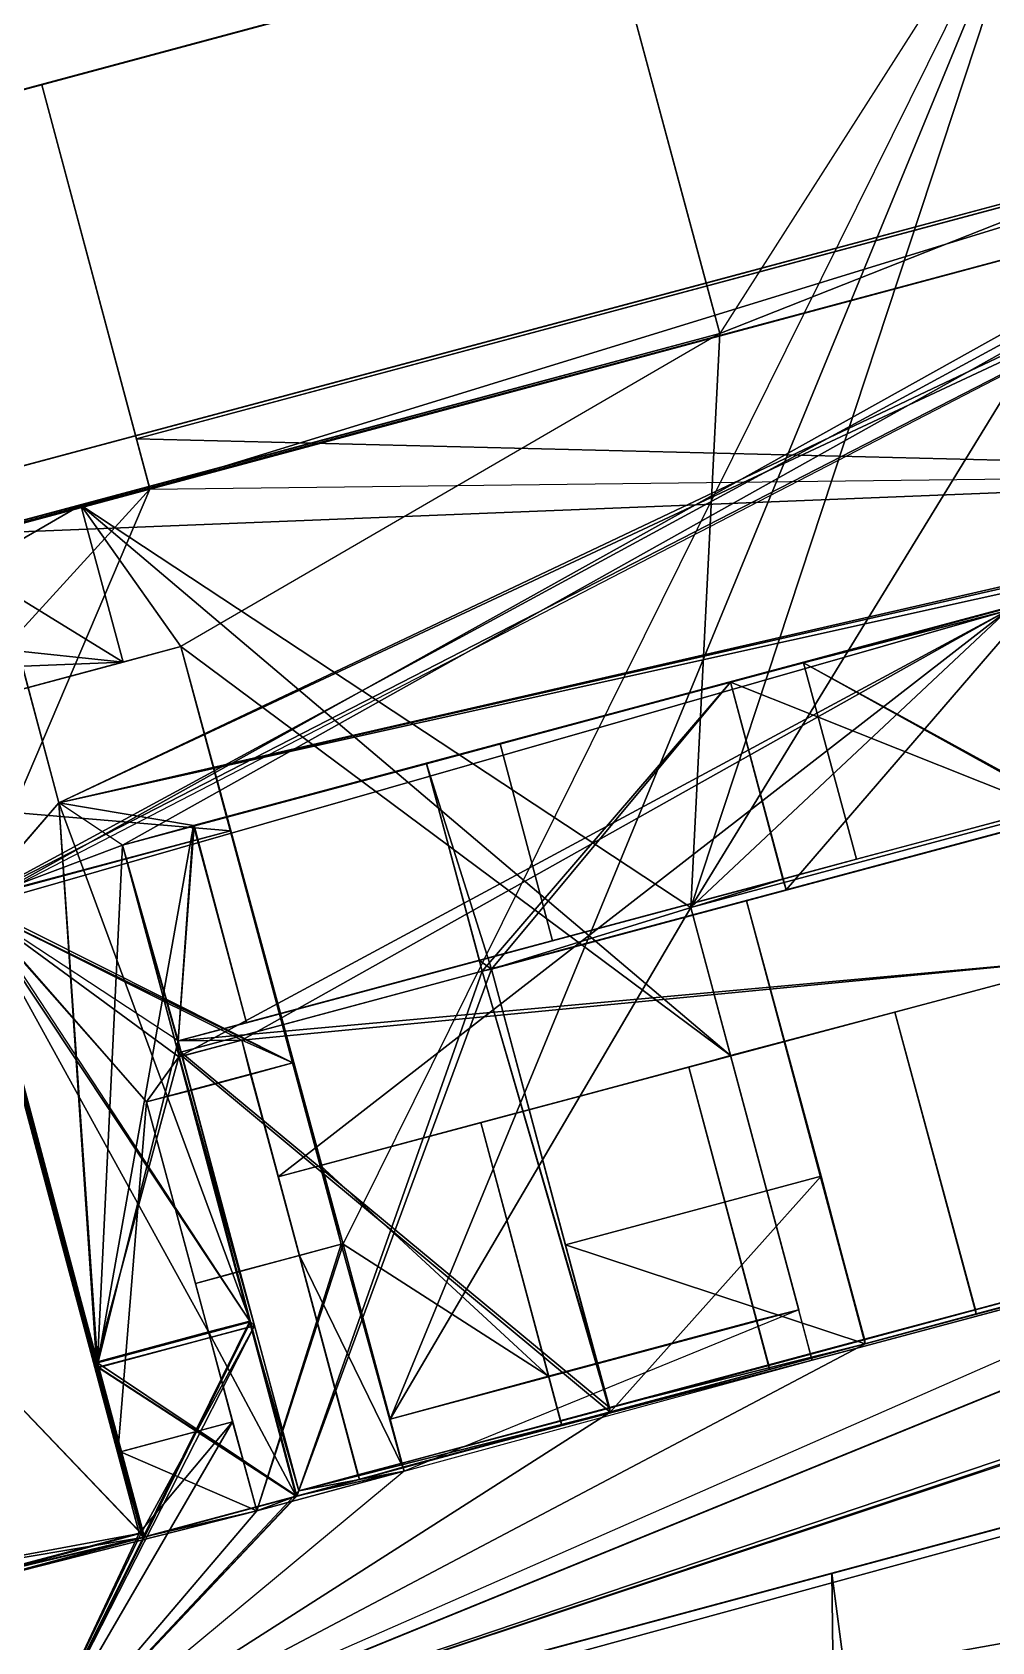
# Model space of a CAD drawing. Header units: metres. Extents: x -3 to 91.7, y -102.4 to -12.1.
# Drawn here: x 28.98 to 43.28, y -50.55 to -26.55 of the extents above; entities that cross this region are included whole.
import ezdxf

# ---------------------------------------------------------------- set-up
doc = ezdxf.new("R2010")
doc.units = ezdxf.units.M

msp = doc.modelspace()

# ---------------------------------------------------------------- linework, layer by layer
at = {"layer": 'THERMAL_ZONE_1', "color": 8}
for points in [[(44.18, -23.28, 8.99), (34.32, -47.23, 8.99), (33.62, -44.62, 8.99)], [(44.18, -23.28, 8.99), (38.8, -39.6, 8.99), (34.32, -47.23, 8.99)], [(39.23, -31.04, 8.99), (37.62, -25.04, 8.99), (44.18, -23.28, 8.99)], [(44.18, -23.28, 8.99), (47.9, -37.16, 8.99), (38.8, -39.6, 8.99)], [(27.49, -34.19, 8.99), (25.89, -28.2, 8.99), (37.62, -25.04, 8.99), (39.23, -31.04, 8.99)], [(31.2, -35.71, 8.99), (29.71, -33.6, 8.99), (39.23, -31.04, 8.99)], [(21.65, -38.27, 8.99), (27.49, -34.19, 8.99), (29.71, -33.6, 8.99)], [(21.65, -38.27, 8.99), (29.71, -33.6, 8.99), (30.34, -35.94, 8.99)], [(31.2, -35.71, 8.99), (30.34, -35.94, 8.99), (29.71, -33.6, 8.99)], [(24.32, -40.5, 8.99), (23.59, -37.75, 8.99), (31.2, -35.71, 8.99), (31.94, -38.46, 8.99)], [(79.76, -35.75, 8.99), (70.35, -41.61, 8.99), (28.76, -52.8, 8.99)], [(33.62, -44.62, 8.99), (33.59, -44.62, 8.99), (31.2, -35.71, 8.99)], [(40.61, -46.35, 8.99), (38.8, -39.6, 8.99), (45.8, -37.72, 8.99), (47.61, -44.48, 8.99)], [(28.06, -39.5, 8.99), (31.94, -38.46, 8.99), (32.87, -41.92, 8.99)], [(28.06, -39.5, 8.99), (32.87, -41.92, 8.99), (30.69, -42.5, 8.99)], [(30.26, -47.73, 8.99), (28.06, -39.5, 8.99), (30.69, -42.5, 8.99)], [(38.8, -39.6, 8.99), (40.41, -45.6, 8.99), (34.32, -47.23, 8.99)], [(31.42, -45.21, 8.99), (30.69, -42.5, 8.99), (32.87, -41.92, 8.99), (33.59, -44.62, 8.99)], [(26.85, -49.93, 8.99), (25.07, -43.28, 8.99), (28.8, -42.28, 8.99), (30.58, -48.93, 8.99)], [(30.26, -47.73, 8.99), (30.69, -42.5, 8.99), (31.97, -47.27, 8.99)], [(32.33, -48.6, 8.99), (31.42, -45.21, 8.99), (33.59, -44.62, 8.99)], [(32.33, -48.6, 8.99), (33.59, -44.62, 8.99), (33.62, -44.62, 8.99)], [(32.33, -48.6, 8.99), (33.62, -44.62, 8.99), (34.53, -48.01, 8.99)], [(34.53, -48.01, 8.99), (34.32, -47.23, 8.99), (40.41, -45.6, 8.99)], [(28.76, -52.8, 8.99), (30.58, -48.93, 8.99), (31.97, -47.27, 8.99)], [(28.76, -52.8, 8.99), (31.97, -47.27, 8.99), (32.33, -48.6, 8.99)], [(30.58, -48.93, 8.99), (30.26, -47.73, 8.99), (31.97, -47.27, 8.99)], [(28.76, -52.8, 8.99), (32.33, -48.6, 8.99), (34.53, -48.01, 8.99)], [(28.76, -52.8, 8.99), (27.91, -49.64, 8.99), (30.58, -48.93, 8.99)]]:
    msp.add_3dface(points, dxfattribs=at)
at = {"layer": 'THERMAL_ZONE_1', "color": 15}
for points in [[(45.58, -28.53, 10.52), (44.18, -23.28, 10.52), (37.62, -25.04, 10.52), (39.03, -30.29, 10.52)], [(39.03, -30.29, 10.52), (37.62, -25.04, 10.52), (25.89, -28.2, 10.52), (27.29, -33.43, 10.52)], [(38.8, -39.6, 10.52), (43.52, -35.17, 10.52), (45.58, -28.53, 10.52)], [(38.8, -39.6, 10.52), (45.58, -28.53, 10.52), (39.23, -31.04, 10.52)], [(45.58, -28.53, 10.52), (39.03, -30.29, 10.52), (39.23, -31.04, 10.52)], [(39.23, -31.04, 10.52), (39.03, -30.29, 10.52), (27.29, -33.43, 10.52), (27.49, -34.19, 10.52)], [(38.8, -39.6, 10.52), (39.23, -31.04, 10.52), (29.71, -33.6, 10.52)], [(30.34, -35.94, 10.52), (29.71, -33.6, 10.52), (27.49, -34.19, 10.52)], [(39.39, -41.81, 10.52), (38.8, -39.6, 10.52), (29.71, -33.6, 10.52)], [(29.71, -33.6, 10.52), (30.34, -35.94, 10.52), (31.2, -35.71, 10.52)], [(39.39, -41.81, 10.52), (29.71, -33.6, 10.52), (31.2, -35.71, 10.52)], [(30.34, -35.94, 10.52), (27.49, -34.19, 10.52), (21.42, -35, 10.52)], [(30.34, -35.94, 10.52), (21.42, -35, 10.52), (21.13, -36.31, 10.52)], [(38.8, -39.6, 10.52), (44.32, -38.12, 10.52), (43.52, -35.17, 10.52)], [(31.94, -38.46, 10.52), (31.2, -35.71, 10.52), (23.59, -37.75, 10.52)], [(39.39, -41.81, 10.52), (31.2, -35.71, 10.52), (33.28, -43.45, 10.52)], [(30.34, -35.94, 10.52), (21.13, -36.31, 10.52), (21.65, -38.27, 10.52)], [(28.76, -52.8, 10.52), (70.35, -41.61, 10.52), (79.73, -35.84, 10.52)], [(31.94, -38.46, 10.52), (23.59, -37.75, 10.52), (24.32, -40.48, 10.52)], [(44.91, -40.34, 10.52), (44.32, -38.12, 10.52), (38.8, -39.6, 10.52), (39.39, -41.81, 10.52)], [(31.94, -38.46, 10.52), (24.32, -40.48, 10.52), (24.34, -40.49, 10.52)], [(32.87, -41.92, 10.52), (31.94, -38.46, 10.52), (28.06, -39.5, 10.52)], [(32.87, -41.92, 10.52), (28.06, -39.5, 10.52), (28.12, -39.59, 10.52)], [(28.12, -39.59, 10.52), (29.94, -46.38, 10.52), (31.61, -45.93, 10.52)], [(28.12, -39.59, 10.52), (31.61, -45.93, 10.52), (30.69, -42.5, 10.52)], [(28.12, -39.59, 10.52), (30.69, -42.5, 10.52), (31.17, -41.83, 10.52)], [(28.12, -39.59, 10.52), (31.17, -41.83, 10.52), (32.11, -41.58, 10.52)], [(32.11, -41.58, 10.52), (32.87, -41.92, 10.52), (28.12, -39.59, 10.52)], [(46.12, -44.84, 10.52), (44.91, -40.34, 10.52), (41.84, -41.16, 10.52), (43.05, -45.66, 10.52)], [(43.05, -45.66, 10.52), (41.84, -41.16, 10.52), (39.39, -41.81, 10.52), (40.6, -46.32, 10.52)], [(59.93, -41.18, 10.52), (58.32, -41.61, 10.52), (40.61, -46.35, 10.52)], [(32.24, -42.09, 10.52), (32.11, -41.58, 10.52), (31.17, -41.83, 10.52), (31.31, -42.34, 10.52)], [(32.11, -41.58, 10.52), (32.24, -42.09, 10.52), (32.87, -41.92, 10.52)], [(30.69, -42.5, 10.52), (31.31, -42.34, 10.52), (31.17, -41.83, 10.52)], [(33.28, -43.45, 10.52), (32.87, -41.92, 10.52), (32.24, -42.09, 10.52), (32.65, -43.62, 10.52)], [(39.78, -45.76, 10.52), (38.77, -41.98, 10.52), (35.67, -42.81, 10.52), (36.68, -46.59, 10.52)], [(40.41, -45.6, 10.52), (39.39, -41.81, 10.52), (38.77, -41.98, 10.52), (39.78, -45.76, 10.52)], [(32.97, -44.79, 10.52), (32.24, -42.09, 10.52), (31.31, -42.34, 10.52), (32.03, -45.04, 10.52)], [(30.58, -48.93, 10.52), (28.8, -42.28, 10.52), (25.21, -43.24, 10.52), (26.99, -49.89, 10.52)], [(30.3, -47.72, 10.52), (28.84, -42.27, 10.52), (28.8, -42.28, 10.52), (30.26, -47.73, 10.52)], [(32.03, -45.04, 10.52), (31.31, -42.34, 10.52), (30.69, -42.5, 10.52), (31.42, -45.21, 10.52)], [(36.68, -46.59, 10.52), (35.67, -42.81, 10.52), (33.28, -43.45, 10.52)], [(33.59, -44.62, 10.52), (33.28, -43.45, 10.52), (32.65, -43.62, 10.52), (32.97, -44.79, 10.52)], [(33.28, -43.45, 10.52), (33.59, -44.62, 10.52), (33.62, -44.62, 10.52)], [(36.68, -46.59, 10.52), (33.28, -43.45, 10.52), (33.62, -44.62, 10.52)], [(34.51, -47.95, 10.52), (33.59, -44.62, 10.52), (32.97, -44.79, 10.52)], [(34.51, -47.95, 10.52), (33.62, -44.62, 10.52), (33.59, -44.62, 10.52)], [(36.68, -46.59, 10.52), (33.62, -44.62, 10.52), (34.32, -47.23, 10.52)], [(47.61, -44.48, 10.52), (47.6, -44.44, 10.52), (40.6, -46.32, 10.52), (40.61, -46.35, 10.52)], [(33.86, -48.13, 10.52), (32.97, -44.79, 10.52), (32.03, -45.04, 10.52), (32.92, -48.38, 10.52)], [(34.51, -47.95, 10.52), (32.97, -44.79, 10.52), (33.86, -48.13, 10.52)], [(32.23, -45.77, 10.52), (32.03, -45.04, 10.52), (31.42, -45.21, 10.52), (31.61, -45.93, 10.52)], [(40.6, -46.32, 10.52), (40.41, -45.6, 10.52), (39.78, -45.76, 10.52), (39.97, -46.49, 10.52)], [(32.92, -48.38, 10.52), (32.23, -45.77, 10.52), (31.61, -45.93, 10.52)], [(39.97, -46.49, 10.52), (39.78, -45.76, 10.52), (36.68, -46.59, 10.52), (36.88, -47.32, 10.52)], [(31.97, -47.27, 10.52), (31.61, -45.93, 10.52), (29.94, -46.38, 10.52), (30.3, -47.72, 10.52)], [(32.92, -48.38, 10.52), (31.61, -45.93, 10.52), (32.33, -48.6, 10.52)], [(40.61, -46.35, 10.52), (40.6, -46.32, 10.52), (34.51, -47.95, 10.52)], [(40.61, -46.35, 10.52), (34.51, -47.95, 10.52), (34.53, -48.01, 10.52)], [(36.88, -47.32, 10.52), (36.68, -46.59, 10.52), (34.32, -47.23, 10.52), (34.51, -47.95, 10.52)], [(32.33, -48.6, 10.52), (31.97, -47.27, 10.52), (30.3, -47.72, 10.52)], [(30.64, -48.99, 10.52), (30.3, -47.72, 10.52), (30.26, -47.73, 10.52)], [(30.64, -48.99, 10.52), (30.26, -47.73, 10.52), (30.58, -48.93, 10.52)], [(32.33, -48.6, 10.52), (30.3, -47.72, 10.52), (30.64, -48.99, 10.52)], [(34.53, -48.01, 10.52), (32.92, -48.38, 10.52), (32.33, -48.6, 10.52)], [(34.53, -48.01, 10.52), (33.86, -48.13, 10.52), (32.92, -48.38, 10.52)], [(34.53, -48.01, 10.52), (34.51, -47.95, 10.52), (33.86, -48.13, 10.52)], [(32.33, -48.6, 10.52), (30.64, -48.99, 10.52), (27.93, -49.72, 10.52)], [(32.33, -48.6, 10.52), (27.93, -49.72, 10.52), (28.76, -52.8, 10.52)], [(30.64, -48.99, 10.52), (30.58, -48.93, 10.52), (27.91, -49.64, 10.52)], [(30.64, -48.99, 10.52), (27.91, -49.64, 10.52), (27.93, -49.72, 10.52)]]:
    msp.add_3dface(points, dxfattribs=at)
at = {"layer": 'THERMAL_ZONE_1', "color": 43}
for points in [[(37.62, -25.04, 10.52), (37.62, -25.04, 8.99), (25.89, -28.2, 8.99), (25.89, -28.2, 10.52)], [(28.76, -52.8, 10.52), (28.76, -52.8, 8.99), (70.35, -41.61, 8.99), (70.35, -41.61, 10.52)]]:
    msp.add_3dface(points, dxfattribs=at)
at = {"layer": 'THERMAL_ZONE_3', "color": 43}
for points in [[(48.72, -22.06, 15.09), (48.72, -22.06, 13.56), (15.32, -31.04, 13.56), (15.32, -31.04, 15.09)], [(28.73, -52.81, 15.09), (28.73, -52.81, 13.56), (70.35, -41.61, 13.56), (70.35, -41.61, 15.09)]]:
    msp.add_3dface(points, dxfattribs=at)
at = {"layer": 'THERMAL_ZONE_3', "color": 8}
for points in [[(16.72, -36.26, 13.56), (15.32, -31.04, 13.56), (48.72, -22.06, 13.56), (50.13, -27.31, 13.56)], [(28.12, -39.59, 13.56), (16.72, -36.26, 13.56), (50.13, -27.31, 13.56)], [(28.12, -39.59, 13.56), (50.13, -27.31, 13.56), (43.52, -35.17, 13.56)], [(28.12, -39.59, 13.56), (43.52, -35.17, 13.56), (31.17, -41.83, 13.56)], [(43.52, -35.17, 13.56), (32.11, -41.58, 13.56), (31.17, -41.83, 13.56)], [(43.52, -35.17, 13.56), (32.65, -43.62, 13.56), (32.11, -41.58, 13.56)], [(43.52, -35.17, 13.56), (44.91, -40.34, 13.56), (32.65, -43.62, 13.56)], [(79.73, -35.84, 13.56), (70.35, -41.61, 13.56), (28.73, -52.81, 13.56)], [(31.17, -41.83, 13.56), (29.94, -46.38, 13.56), (28.12, -39.59, 13.56)], [(43.05, -45.66, 13.56), (41.84, -41.16, 13.56), (44.91, -40.34, 13.56), (46.12, -44.84, 13.56)], [(39.97, -46.49, 13.56), (38.77, -41.98, 13.56), (41.84, -41.16, 13.56), (43.05, -45.66, 13.56)], [(30.64, -48.99, 13.56), (52.32, -43.18, 13.56), (59.13, -41.36, 13.56)], [(32.92, -48.38, 13.56), (31.17, -41.83, 13.56), (32.11, -41.58, 13.56), (33.86, -48.13, 13.56)], [(31.17, -41.83, 13.56), (32.23, -45.77, 13.56), (29.94, -46.38, 13.56)], [(36.88, -47.32, 13.56), (35.67, -42.81, 13.56), (38.77, -41.98, 13.56), (39.97, -46.49, 13.56)], [(27.01, -49.96, 13.56), (25.21, -43.24, 13.56), (28.84, -42.27, 13.56), (30.64, -48.99, 13.56)], [(33.86, -48.13, 13.56), (32.65, -43.62, 13.56), (35.67, -42.81, 13.56), (36.88, -47.32, 13.56)], [(30.64, -48.99, 13.56), (48.37, -44.24, 13.56), (52.32, -43.18, 13.56)], [(30.64, -48.99, 13.56), (32.92, -48.38, 13.56), (48.37, -44.24, 13.56)], [(30.64, -48.99, 13.56), (29.94, -46.38, 13.56), (32.23, -45.77, 13.56)], [(30.64, -48.99, 13.56), (32.23, -45.77, 13.56), (32.92, -48.38, 13.56)], [(28.73, -52.81, 13.56), (27.9, -49.72, 13.56), (30.64, -48.99, 13.56)]]:
    msp.add_3dface(points, dxfattribs=at)
at = {"layer": 'THERMAL_ZONE_3', "color": 15}
for points in [[(50.13, -27.31, 15.09), (48.72, -22.06, 15.09), (26.69, -27.98, 15.09), (28.09, -33.22, 15.09)], [(50.34, -28.1, 15.09), (50.13, -27.31, 15.09), (28.09, -33.22, 15.09), (28.3, -34, 15.09)], [(50.34, -28.1, 15.09), (29.38, -38.04, 15.09), (28.09, -39.53, 15.09)], [(50.34, -28.1, 15.09), (28.09, -39.53, 15.09), (28.12, -39.59, 15.09)], [(50.34, -28.1, 15.09), (28.3, -34, 15.09), (29.38, -38.04, 15.09)], [(28.09, -39.53, 15.09), (29.38, -38.04, 15.09), (28.09, -33.22, 15.09)], [(43.52, -35.17, 15.09), (45.06, -34.72, 15.09), (40.48, -35.95, 15.09)], [(44.3, -38.07, 15.09), (43.52, -35.17, 15.09), (40.48, -35.95, 15.09)], [(41.27, -38.88, 15.09), (40.48, -35.95, 15.09), (35.96, -37.16, 15.09), (36.74, -40.1, 15.09)], [(44.3, -38.07, 15.09), (40.48, -35.95, 15.09), (41.27, -38.88, 15.09)], [(36.74, -40.1, 15.09), (35.96, -37.16, 15.09), (31.39, -38.38, 15.09), (32.18, -41.32, 15.09)], [(44.91, -40.34, 15.09), (44.3, -38.07, 15.09), (31.16, -41.59, 15.09)], [(31.16, -41.59, 15.09), (32.18, -41.32, 15.09), (31.39, -38.38, 15.09)], [(28.12, -39.59, 15.09), (29.94, -46.38, 15.09), (32.23, -45.77, 15.09)], [(28.12, -39.59, 15.09), (32.23, -45.77, 15.09), (31.17, -41.83, 15.09)], [(28.12, -39.59, 15.09), (31.17, -41.83, 15.09), (31.16, -41.59, 15.09)], [(44.91, -40.34, 15.09), (31.16, -41.59, 15.09), (32.11, -41.58, 15.09)], [(44.91, -40.34, 15.09), (32.11, -41.58, 15.09), (32.65, -43.62, 15.09)], [(46.1, -44.78, 15.09), (44.91, -40.34, 15.09), (41.84, -41.16, 15.09), (43.04, -45.6, 15.09)], [(43.04, -45.6, 15.09), (41.84, -41.16, 15.09), (38.77, -41.98, 15.09), (39.96, -46.43, 15.09)], [(28.75, -52.8, 15.09), (70.35, -41.61, 15.09), (52.32, -43.18, 15.09)], [(31.16, -41.59, 15.09), (31.22, -41.82, 15.09), (32.11, -41.58, 15.09)], [(31.17, -41.83, 15.09), (31.22, -41.82, 15.09), (31.16, -41.59, 15.09)], [(33.84, -48.06, 15.09), (32.11, -41.58, 15.09), (31.22, -41.82, 15.09), (32.96, -48.3, 15.09)], [(32.3, -45.84, 15.09), (31.22, -41.82, 15.09), (31.17, -41.83, 15.09)], [(32.3, -45.84, 15.09), (31.17, -41.83, 15.09), (32.23, -45.77, 15.09)], [(39.96, -46.43, 15.09), (38.77, -41.98, 15.09), (35.67, -42.81, 15.09), (36.86, -47.26, 15.09)], [(30.61, -48.93, 15.09), (28.82, -42.27, 15.09), (25.21, -43.24, 15.09), (27, -49.9, 15.09)], [(36.86, -47.26, 15.09), (35.67, -42.81, 15.09), (32.65, -43.62, 15.09), (33.84, -48.06, 15.09)], [(52.32, -43.18, 15.09), (32.92, -48.38, 15.09), (28.75, -52.8, 15.09)], [(52.32, -43.18, 15.09), (48.37, -44.24, 15.09), (32.92, -48.38, 15.09)], [(46.12, -44.84, 15.09), (46.1, -44.78, 15.09), (43.04, -45.6, 15.09), (43.05, -45.66, 15.09)], [(43.05, -45.66, 15.09), (43.04, -45.6, 15.09), (39.96, -46.43, 15.09), (39.97, -46.49, 15.09)], [(32.25, -45.85, 15.09), (32.23, -45.77, 15.09), (29.94, -46.38, 15.09), (29.97, -46.46, 15.09)], [(32.92, -48.38, 15.09), (32.25, -45.85, 15.09), (29.97, -46.46, 15.09)], [(32.3, -45.84, 15.09), (32.23, -45.77, 15.09), (32.25, -45.85, 15.09)], [(32.96, -48.3, 15.09), (32.3, -45.84, 15.09), (32.25, -45.85, 15.09)], [(32.96, -48.3, 15.09), (32.25, -45.85, 15.09), (32.92, -48.38, 15.09)], [(30.64, -48.99, 15.09), (29.97, -46.46, 15.09), (29.95, -46.46, 15.09)], [(30.64, -48.99, 15.09), (29.95, -46.46, 15.09), (30.61, -48.93, 15.09)], [(32.92, -48.38, 15.09), (29.97, -46.46, 15.09), (30.64, -48.99, 15.09)], [(39.97, -46.49, 15.09), (39.96, -46.43, 15.09), (36.86, -47.26, 15.09), (36.88, -47.32, 15.09)], [(36.88, -47.32, 15.09), (36.86, -47.26, 15.09), (33.84, -48.06, 15.09), (33.86, -48.13, 15.09)], [(33.86, -48.13, 15.09), (32.96, -48.3, 15.09), (32.92, -48.38, 15.09)], [(33.86, -48.13, 15.09), (33.84, -48.06, 15.09), (32.96, -48.3, 15.09)], [(32.92, -48.38, 15.09), (30.64, -48.99, 15.09), (27.93, -49.72, 15.09)], [(32.92, -48.38, 15.09), (27.93, -49.72, 15.09), (28.75, -52.8, 15.09)], [(30.64, -48.99, 15.09), (30.61, -48.93, 15.09), (27.91, -49.65, 15.09)], [(30.64, -48.99, 15.09), (27.91, -49.65, 15.09), (27.93, -49.72, 15.09)]]:
    msp.add_3dface(points, dxfattribs=at)
at = {"layer": 'THERMAL_ZONE_5', "color": 43}
msp.add_3dface([(49.37, -21.88, 19.66), (49.37, -21.88, 18.14), (26.69, -27.98, 18.14), (26.69, -27.98, 19.66)], dxfattribs=at)
at = {"layer": 'THERMAL_ZONE_5', "color": 8}
for points in [[(28.3, -34, 18.14), (26.69, -27.98, 18.14), (49.37, -21.88, 18.14), (50.99, -27.92, 18.14)], [(26.69, -27.98, 18.14), (29.38, -38.04, 18.14), (28.09, -39.53, 18.14)], [(29.38, -38.04, 18.14), (28.3, -34, 18.14), (50.99, -27.92, 18.14)], [(29.38, -38.04, 18.14), (50.99, -27.92, 18.14), (52.29, -32.78, 18.14)], [(29.38, -38.04, 18.14), (52.29, -32.78, 18.14), (51.06, -33.11, 18.14)], [(29.38, -38.04, 18.14), (51.06, -33.11, 18.14), (48.51, -33.79, 18.14)], [(29.38, -38.04, 18.14), (48.51, -33.79, 18.14), (31.39, -38.38, 18.14)], [(41.27, -38.88, 18.14), (40.48, -35.95, 18.14), (45.06, -34.72, 18.14), (45.85, -37.66, 18.14)], [(36.74, -40.1, 18.14), (35.96, -37.16, 18.14), (40.48, -35.95, 18.14), (41.27, -38.88, 18.14)], [(76.5, -36.64, 18.14), (70.35, -41.61, 18.14), (28.75, -52.8, 18.14)], [(32.18, -41.32, 18.14), (31.39, -38.38, 18.14), (35.96, -37.16, 18.14), (36.74, -40.1, 18.14)], [(29.95, -46.46, 18.14), (28.09, -39.53, 18.14), (29.38, -38.04, 18.14)], [(31.39, -38.38, 18.14), (29.95, -46.46, 18.14), (29.38, -38.04, 18.14)], [(32.96, -48.3, 18.14), (31.16, -41.59, 18.14), (44.33, -38.06, 18.14), (46.12, -44.77, 18.14)], [(31.39, -38.38, 18.14), (31.16, -41.59, 18.14), (29.95, -46.46, 18.14)], [(31.39, -38.38, 18.14), (32.18, -41.32, 18.14), (31.16, -41.59, 18.14)], [(26.59, -53.59, 18.14), (26.56, -53.39, 18.14), (70.35, -41.61, 18.14)], [(26.59, -53.59, 18.14), (70.35, -41.61, 18.14), (61.34, -47.37, 18.14)], [(31.16, -41.59, 18.14), (32.3, -45.84, 18.14), (29.95, -46.46, 18.14)], [(26.9, -49.92, 18.14), (25.11, -43.22, 18.14), (28.81, -42.22, 18.14), (30.61, -48.93, 18.14)], [(28.75, -52.8, 18.14), (32.96, -48.3, 18.14), (48.38, -44.17, 18.14)], [(28.75, -52.8, 18.14), (30.61, -48.93, 18.14), (32.3, -45.84, 18.14)], [(28.75, -52.8, 18.14), (32.3, -45.84, 18.14), (32.96, -48.3, 18.14)], [(30.61, -48.93, 18.14), (29.95, -46.46, 18.14), (32.3, -45.84, 18.14)], [(29.49, -75.77, 18.14), (26.59, -53.59, 18.14), (61.34, -47.37, 18.14)], [(61.34, -47.37, 18.14), (41.23, -75.76, 18.14), (29.49, -75.77, 18.14)], [(61.34, -47.37, 18.14), (64.67, -72.68, 18.14), (41.23, -75.76, 18.14)], [(28.75, -52.8, 18.14), (27.91, -49.65, 18.14), (30.61, -48.93, 18.14)]]:
    msp.add_3dface(points, dxfattribs=at)
at = {"layer": 'THERMAL_ZONE_5', "color": 15}
for points in [[(50.79, -27.18, 19.66), (49.37, -21.88, 19.66), (29.13, -27.33, 19.66), (30.54, -32.61, 19.66)], [(30.74, -33.35, 19.66), (29.13, -27.33, 19.66), (26.69, -27.98, 19.66), (28.3, -34, 19.66)], [(50.99, -27.92, 19.66), (50.79, -27.18, 19.66), (30.54, -32.61, 19.66), (30.74, -33.35, 19.66)], [(51.06, -33.11, 19.66), (50.99, -27.92, 19.66), (28.31, -34.02, 19.66)], [(51.06, -33.11, 19.66), (28.31, -34.02, 19.66), (29.38, -38.04, 19.66)], [(28.12, -39.5, 19.66), (29.38, -38.04, 19.66), (28.31, -34.02, 19.66)], [(44.33, -38.06, 19.66), (43.93, -35.03, 19.66), (40.48, -35.95, 19.66)], [(41.27, -38.88, 19.66), (40.48, -35.95, 19.66), (39.39, -36.24, 19.66), (40.17, -39.18, 19.66)], [(44.33, -38.06, 19.66), (40.48, -35.95, 19.66), (41.27, -38.88, 19.66)], [(40.17, -39.18, 19.66), (39.39, -36.24, 19.66), (35.96, -37.16, 19.66), (36.74, -40.1, 19.66)], [(28.75, -52.8, 19.66), (70.35, -41.61, 19.66), (76.5, -36.64, 19.66)], [(36.74, -40.1, 19.66), (35.96, -37.16, 19.66), (34.86, -37.46, 19.66), (35.65, -40.39, 19.66)], [(35.65, -40.39, 19.66), (34.86, -37.46, 19.66), (31.4, -38.38, 19.66), (32.18, -41.32, 19.66)], [(29.38, -38.04, 19.66), (28.12, -39.5, 19.66), (29.96, -46.39, 19.66)], [(29.38, -38.04, 19.66), (29.96, -46.39, 19.66), (32.24, -45.78, 19.66)], [(29.38, -38.04, 19.66), (32.24, -45.78, 19.66), (30.33, -38.67, 19.66)], [(44.37, -38.23, 19.66), (44.33, -38.06, 19.66), (40.17, -39.18, 19.66), (40.22, -39.34, 19.66)], [(31.16, -41.59, 19.66), (31.4, -38.38, 19.66), (30.33, -38.67, 19.66)], [(31.16, -41.59, 19.66), (32.18, -41.32, 19.66), (31.4, -38.38, 19.66)], [(46.12, -44.77, 19.66), (44.37, -38.23, 19.66), (39.63, -39.5, 19.66), (41.39, -46.04, 19.66)], [(31.2, -41.76, 19.66), (31.16, -41.59, 19.66), (30.33, -38.67, 19.66)], [(31.2, -41.76, 19.66), (30.33, -38.67, 19.66), (31.16, -41.77, 19.66)], [(35.83, -40.52, 19.66), (40.17, -39.18, 19.66), (35.65, -40.39, 19.66)], [(35.83, -40.52, 19.66), (40.22, -39.34, 19.66), (40.17, -39.18, 19.66)], [(40.74, -43.61, 19.66), (39.63, -39.5, 19.66), (35.83, -40.52, 19.66), (36.93, -44.63, 19.66)], [(35.69, -40.55, 19.66), (35.65, -40.39, 19.66), (31.16, -41.59, 19.66), (31.2, -41.76, 19.66)], [(37.59, -47.06, 19.66), (35.69, -40.55, 19.66), (31.2, -41.76, 19.66)], [(35.83, -40.52, 19.66), (35.65, -40.39, 19.66), (35.69, -40.55, 19.66)], [(37.59, -47.06, 19.66), (35.83, -40.52, 19.66), (35.69, -40.55, 19.66)], [(32.3, -45.84, 19.66), (31.2, -41.76, 19.66), (31.16, -41.77, 19.66)], [(37.59, -47.06, 19.66), (31.2, -41.76, 19.66), (32.96, -48.3, 19.66)], [(32.3, -45.84, 19.66), (31.16, -41.77, 19.66), (32.24, -45.78, 19.66)], [(30.61, -48.93, 19.66), (28.81, -42.23, 19.66), (25.14, -43.21, 19.66)], [(29.96, -46.39, 19.66), (28.84, -42.22, 19.66), (28.81, -42.23, 19.66)], [(29.96, -46.39, 19.66), (28.81, -42.23, 19.66), (29.95, -46.46, 19.66)], [(52.26, -43.2, 19.66), (48.38, -44.24, 19.66), (41.4, -46.11, 19.66)], [(30.61, -48.93, 19.66), (25.14, -43.21, 19.66), (26.86, -49.63, 19.66)], [(41.39, -46.04, 19.66), (40.74, -43.61, 19.66), (36.93, -44.63, 19.66), (37.59, -47.06, 19.66)], [(46.15, -44.84, 19.66), (46.13, -44.77, 19.66), (41.39, -46.04, 19.66), (41.4, -46.11, 19.66)], [(32.25, -45.85, 19.66), (32.24, -45.78, 19.66), (29.96, -46.39, 19.66), (29.98, -46.46, 19.66)], [(32.93, -48.38, 19.66), (32.25, -45.85, 19.66), (29.98, -46.46, 19.66)], [(32.3, -45.84, 19.66), (32.24, -45.78, 19.66), (32.25, -45.85, 19.66)], [(32.96, -48.3, 19.66), (32.3, -45.84, 19.66), (32.25, -45.85, 19.66)], [(32.96, -48.3, 19.66), (32.25, -45.85, 19.66), (32.93, -48.38, 19.66)], [(41.4, -46.11, 19.66), (41.39, -46.04, 19.66), (37.59, -47.06, 19.66)], [(41.4, -46.11, 19.66), (37.59, -47.06, 19.66), (37.6, -47.13, 19.66)], [(56.82, -73.71, 19.66), (53.2, -46.22, 19.66), (40.9, -49.53, 19.66), (44.29, -75.36, 19.66)], [(29.98, -46.46, 19.66), (29.96, -46.39, 19.66), (29.95, -46.46, 19.66)], [(30.66, -48.99, 19.66), (29.98, -46.46, 19.66), (29.95, -46.46, 19.66)], [(30.66, -48.99, 19.66), (29.95, -46.46, 19.66), (30.61, -48.93, 19.66)], [(32.93, -48.38, 19.66), (29.98, -46.46, 19.66), (30.66, -48.99, 19.66)], [(37.6, -47.13, 19.66), (32.96, -48.3, 19.66), (32.93, -48.38, 19.66)], [(37.6, -47.13, 19.66), (37.59, -47.06, 19.66), (32.96, -48.3, 19.66)], [(32.93, -48.38, 19.66), (30.66, -48.99, 19.66), (28.75, -52.8, 19.66)], [(30.61, -48.93, 19.66), (26.86, -49.63, 19.66), (26.94, -49.91, 19.66)], [(30.66, -48.99, 19.66), (30.61, -48.93, 19.66), (27.91, -49.65, 19.66)], [(30.66, -48.99, 19.66), (27.91, -49.65, 19.66), (27.93, -49.72, 19.66)], [(30.66, -48.99, 19.66), (27.93, -49.72, 19.66), (28.75, -52.8, 19.66)], [(41.23, -75.76, 19.66), (40.9, -49.53, 19.66), (26.56, -53.39, 19.66)], [(41.23, -75.76, 19.66), (44.29, -75.36, 19.66), (40.9, -49.53, 19.66)]]:
    msp.add_3dface(points, dxfattribs=at)
at = {"layer": 'THERMAL_ZONE_6', "color": 43}
for points in [[(49.46, -21.86, 24.23), (49.46, -21.86, 22.71), (29.13, -27.33, 22.71), (29.13, -27.33, 24.23)], [(29.13, -27.33, 24.23), (29.13, -27.33, 22.71), (25.14, -28.4, 22.71), (25.14, -28.4, 24.23)], [(40.9, -49.53, 24.23), (28.71, -52.81, 24.23), (28.71, -52.81, 22.71), (40.9, -49.53, 22.71)], [(40.9, -49.53, 24.23), (40.9, -49.53, 22.71), (44.34, -75.76, 22.71), (44.34, -75.76, 24.23)]]:
    msp.add_3dface(points, dxfattribs=at)
at = {"layer": 'THERMAL_ZONE_6', "color": 8}
for points in [[(30.54, -32.61, 22.71), (29.13, -27.33, 22.71), (49.46, -21.86, 22.71), (50.88, -27.16, 22.71)], [(26.76, -34.43, 22.71), (25.14, -28.4, 22.71), (29.13, -27.33, 22.71), (30.74, -33.36, 22.71)], [(28.12, -39.5, 22.71), (30.74, -33.36, 22.71), (50.88, -27.16, 22.71)], [(28.12, -39.5, 22.71), (50.88, -27.16, 22.71), (30.33, -38.67, 22.71)], [(50.88, -27.16, 22.71), (48.54, -33.79, 22.71), (30.33, -38.67, 22.71)], [(30.74, -33.36, 22.71), (30.54, -32.61, 22.71), (50.88, -27.16, 22.71)], [(28.12, -39.5, 22.71), (22.83, -35.48, 22.71), (30.74, -33.36, 22.71)], [(40.22, -39.34, 22.71), (39.39, -36.24, 22.71), (43.93, -35.03, 22.71)], [(40.22, -39.34, 22.71), (43.93, -35.03, 22.71), (44.76, -38.12, 22.71)], [(79.74, -35.84, 22.71), (70.35, -41.61, 22.71), (28.71, -52.81, 22.71)], [(35.69, -40.55, 22.71), (34.86, -37.46, 22.71), (39.39, -36.24, 22.71)], [(35.69, -40.55, 22.71), (39.39, -36.24, 22.71), (40.22, -39.34, 22.71)], [(31.16, -41.77, 22.71), (30.33, -38.67, 22.71), (34.86, -37.46, 22.71), (35.69, -40.55, 22.71)], [(40.22, -39.34, 22.71), (44.76, -38.12, 22.71), (44.38, -38.23, 22.71)], [(41.4, -46.11, 22.71), (39.63, -39.5, 22.71), (44.38, -38.23, 22.71), (46.15, -44.84, 22.71)], [(29.96, -46.39, 22.71), (28.12, -39.5, 22.71), (30.33, -38.67, 22.71)], [(30.33, -38.67, 22.71), (32.24, -45.78, 22.71), (29.96, -46.39, 22.71)], [(35.69, -40.55, 22.71), (40.22, -39.34, 22.71), (35.83, -40.52, 22.71)], [(36.93, -44.63, 22.71), (35.83, -40.52, 22.71), (39.63, -39.5, 22.71), (40.74, -43.61, 22.71)], [(32.93, -48.38, 22.71), (31.16, -41.77, 22.71), (35.69, -40.55, 22.71)], [(32.93, -48.38, 22.71), (35.69, -40.55, 22.71), (35.83, -40.52, 22.71)], [(32.93, -48.38, 22.71), (35.83, -40.52, 22.71), (37.6, -47.13, 22.71)], [(26.96, -49.98, 22.71), (28.84, -42.22, 22.71), (30.66, -48.99, 22.71)], [(37.6, -47.13, 22.71), (36.93, -44.63, 22.71), (40.74, -43.61, 22.71)], [(37.6, -47.13, 22.71), (40.74, -43.61, 22.71), (41.4, -46.11, 22.71)], [(30.66, -48.99, 22.71), (41.4, -46.11, 22.71), (48.38, -44.24, 22.71)], [(30.66, -48.99, 22.71), (29.96, -46.39, 22.71), (32.24, -45.78, 22.71)], [(30.66, -48.99, 22.71), (32.24, -45.78, 22.71), (32.93, -48.38, 22.71)], [(30.66, -48.99, 22.71), (37.6, -47.13, 22.71), (41.4, -46.11, 22.71)], [(44.34, -75.76, 22.71), (40.9, -49.53, 22.71), (53.2, -46.22, 22.71), (57.09, -75.75, 22.71)], [(30.66, -48.99, 22.71), (32.93, -48.38, 22.71), (37.6, -47.13, 22.71)], [(28.71, -52.81, 22.71), (27.88, -49.73, 22.71), (30.66, -48.99, 22.71)]]:
    msp.add_3dface(points, dxfattribs=at)
at = {"layer": 'THERMAL_ZONE_6', "color": 15}
for points in [[(50.88, -27.16, 24.23), (49.46, -21.86, 24.23), (29.13, -27.33, 24.23), (30.54, -32.61, 24.23)], [(30.74, -33.36, 24.23), (29.13, -27.33, 24.23), (25.14, -28.4, 24.23), (26.76, -34.43, 24.23)], [(51.06, -33.12, 24.23), (50.88, -27.16, 24.23), (30.54, -32.61, 24.23)], [(51.06, -33.12, 24.23), (30.54, -32.61, 24.23), (30.74, -33.36, 24.23)], [(30.74, -33.36, 24.23), (22.83, -35.48, 24.23), (24.18, -40.55, 24.23)], [(30.74, -33.36, 24.23), (24.18, -40.55, 24.23), (28.12, -39.5, 24.23)], [(44.38, -38.23, 24.23), (43.93, -35.03, 24.23), (39.39, -36.24, 24.23)], [(35.83, -40.52, 24.23), (39.39, -36.24, 24.23), (34.86, -37.46, 24.23)], [(35.83, -40.52, 24.23), (40.22, -39.34, 24.23), (39.39, -36.24, 24.23)], [(44.38, -38.23, 24.23), (39.39, -36.24, 24.23), (40.22, -39.34, 24.23)], [(35.69, -40.55, 24.23), (34.86, -37.46, 24.23), (30.33, -38.67, 24.23), (31.16, -41.77, 24.23)], [(35.83, -40.52, 24.23), (34.86, -37.46, 24.23), (35.69, -40.55, 24.23)], [(46.15, -44.84, 24.23), (44.38, -38.23, 24.23), (39.63, -39.5, 24.23), (41.4, -46.11, 24.23)], [(28.12, -39.5, 24.23), (29.96, -46.39, 24.23), (32.24, -45.78, 24.23)], [(40.74, -43.61, 24.23), (39.63, -39.5, 24.23), (35.83, -40.52, 24.23), (36.93, -44.63, 24.23)], [(37.6, -47.13, 24.23), (35.69, -40.55, 24.23), (31.16, -41.77, 24.23)], [(37.6, -47.13, 24.23), (35.83, -40.52, 24.23), (35.69, -40.55, 24.23)], [(28.71, -52.81, 24.23), (70.35, -41.61, 24.23), (52.26, -43.2, 24.23)], [(37.6, -47.13, 24.23), (31.16, -41.77, 24.23), (32.93, -48.38, 24.23)], [(30.66, -48.99, 24.23), (28.84, -42.22, 24.23), (25.14, -43.21, 24.23)], [(28.71, -52.81, 24.23), (52.26, -43.2, 24.23), (41.4, -46.11, 24.23)], [(52.26, -43.2, 24.23), (48.38, -44.24, 24.23), (41.4, -46.11, 24.23)], [(30.66, -48.99, 24.23), (25.14, -43.21, 24.23), (26.86, -49.63, 24.23)], [(41.4, -46.11, 24.23), (40.74, -43.61, 24.23), (36.93, -44.63, 24.23)], [(41.4, -46.11, 24.23), (36.93, -44.63, 24.23), (37.6, -47.13, 24.23)], [(32.93, -48.38, 24.23), (32.24, -45.78, 24.23), (29.96, -46.39, 24.23)], [(28.71, -52.81, 24.23), (41.4, -46.11, 24.23), (37.6, -47.13, 24.23)], [(57.09, -75.75, 24.23), (53.2, -46.22, 24.23), (40.9, -49.53, 24.23), (44.34, -75.76, 24.23)], [(32.93, -48.38, 24.23), (29.96, -46.39, 24.23), (30.66, -48.99, 24.23)], [(37.6, -47.13, 24.23), (32.93, -48.38, 24.23), (28.71, -52.81, 24.23)], [(32.93, -48.38, 24.23), (30.66, -48.99, 24.23), (28.71, -52.81, 24.23)], [(30.66, -48.99, 24.23), (26.86, -49.63, 24.23), (26.96, -49.98, 24.23)], [(30.66, -48.99, 24.23), (27.88, -49.73, 24.23), (28.71, -52.81, 24.23)]]:
    msp.add_3dface(points, dxfattribs=at)

doc.saveas('drawing.dxf')
